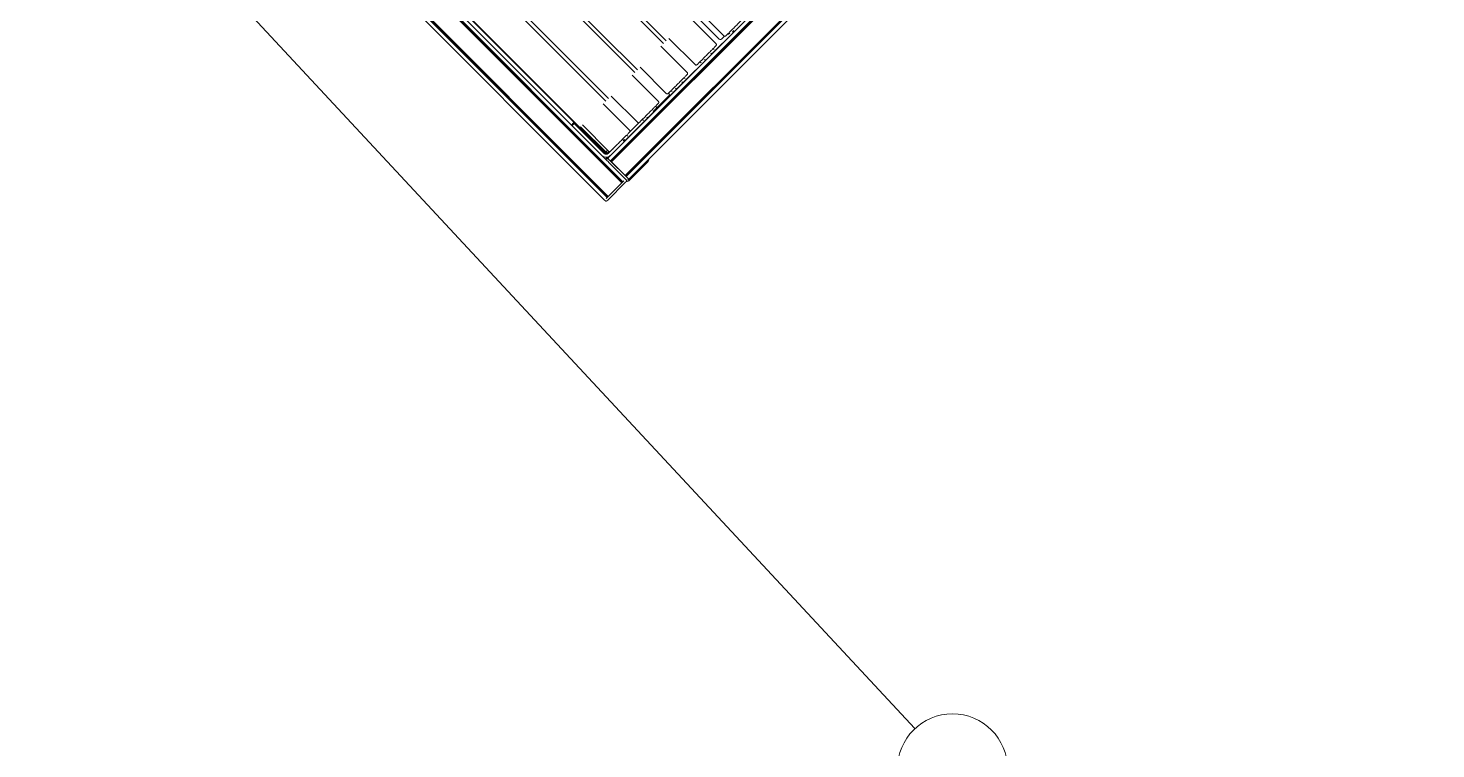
# Model space of a CAD drawing. Header units: metres. Extents: x 51 to 52746, y -259 to 37569.
# Drawn here: x 47359 to 49259, y 30481 to 31452 of the extents above; entities that cross this region are included whole.
import ezdxf

# ---------------------------------------------------------------- set-up
doc = ezdxf.new("R2010")
doc.units = ezdxf.units.M
doc.header["$LTSCALE"] = 500
doc.layers.add('Visible (ISO)', color=7, linetype='Continuous')

msp = doc.modelspace()

# ---------------------------------------------------------------- linework, layer by layer
at = {"color": 8, "linetype": 'Continuous', "lineweight": 0}
msp.add_line((48556.231, 30507.805), (47294.724, 31862.676), dxfattribs=at)
msp.add_circle((48606.918, 30453.367), 74.382, dxfattribs=at)
at = {"layer": 'Visible (ISO)', "color": 4, "lineweight": 5}
for p, q in [((49230.946, 32365.704), (48141.657, 31277.104)), ((49230.946, 32365.704), (48141.657, 31277.104)), ((49234.48, 32362.167), (48145.191, 31273.567)), ((49235.187, 32361.46), (48145.898, 31272.86)), ((49235.894, 32360.753), (48146.605, 31272.152)), ((48163.49, 31298.923), (49230.946, 32365.704)), ((49254.273, 32342.362), (48164.984, 31253.762)), ((49254.98, 32341.655), (48165.691, 31253.055)), ((49255.687, 32340.947), (48166.398, 31252.347)), ((48169.932, 31248.811), (49259.221, 32337.411)), ((48217.012, 31431.583), (47863.571, 31785.249)), ((48220.549, 31435.118), (47867.107, 31788.783)), ((48292.199, 31437.692), (47933.041, 31797.077)), ((48178.109, 31392.705), (47824.667, 31746.37)), ((48181.646, 31396.239), (47828.204, 31749.904)), ((47675.817, 31729.092), (48160.738, 31243.864)), ((47676.524, 31729.799), (48161.446, 31244.571)), ((47677.231, 31730.506), (48162.153, 31245.277)), ((47656.011, 31709.3), (48140.933, 31224.071)), ((47656.719, 31710.006), (48141.64, 31224.778)), ((47657.426, 31710.713), (48142.348, 31225.485)), ((47705.509, 31709.284), (48140.949, 31273.568)), ((48138.457, 31283.135), (47714.244, 31707.616)), ((48139.206, 31353.826), (47785.764, 31707.491)), ((48142.742, 31357.361), (47789.301, 31711.026)), ((47652.475, 31705.765), (48137.396, 31220.537)), ((48103.839, 31318.482), (47750.398, 31672.147)), ((48287.723, 31431.561), (48252.379, 31466.927)), ((48298.333, 31442.164), (48262.989, 31477.531)), ((48313.183, 31448.524), (48281.354, 31416.715)), ((48313.183, 31448.524), (48281.354, 31416.715)), ((48281.354, 31416.715), (48313.183, 31448.524)), ((48281.354, 31416.714), (48313.183, 31448.524)), ((48295.027, 31437.691), (48299.044, 31441.706)), ((48303.868, 31443.699), (48303.283, 31444.284)), ((48303.868, 31443.699), (48305.636, 31445.466)), ((48306.465, 31444.637), (48305.052, 31446.051)), ((48310.587, 31447.586), (48309.417, 31447.586)), ((48310.587, 31447.586), (48311.648, 31448.646)), ((48311.77, 31448.524), (48311.063, 31449.231)), ((48313.184, 31448.524), (48311.77, 31448.524)), ((48248.82, 31392.682), (48213.476, 31428.049)), ((48259.43, 31403.286), (48224.086, 31438.652)), ((48285.245, 31423.43), (48283.832, 31424.845)), ((48274.28, 31409.645), (48242.451, 31377.836)), ((48274.28, 31409.645), (48242.451, 31377.836)), ((48242.451, 31377.836), (48274.28, 31409.645)), ((48242.451, 31377.836), (48274.28, 31409.645)), ((48267.562, 31405.758), (48266.148, 31407.173)), ((48272.867, 31409.645), (48272.16, 31410.353)), ((48274.281, 31409.645), (48272.867, 31409.645)), ((48281.355, 31418.128), (48280.648, 31418.835)), ((48281.354, 31416.714), (48281.355, 31418.128)), ((48209.916, 31353.804), (48174.572, 31389.17)), ((48220.526, 31364.407), (48185.182, 31399.773)), ((48246.342, 31384.551), (48244.929, 31385.966)), ((48235.377, 31370.766), (48203.548, 31338.958)), ((48235.377, 31370.766), (48203.548, 31338.958)), ((48203.548, 31338.958), (48235.377, 31370.766)), ((48203.548, 31338.957), (48235.377, 31370.766)), ((48228.659, 31366.879), (48227.245, 31368.294)), ((48233.963, 31370.767), (48233.257, 31371.474)), ((48235.378, 31370.766), (48233.963, 31370.767)), ((48242.451, 31379.249), (48241.745, 31379.957)), ((48242.451, 31377.835), (48242.451, 31379.249)), ((48171.013, 31314.925), (48135.669, 31350.292)), ((48181.623, 31325.529), (48146.279, 31360.895)), ((48203.426, 31340.493), (48224.292, 31361.346)), ((48207.439, 31345.673), (48206.025, 31347.087)), ((48210.71, 31347.773), (48211.539, 31346.944)), ((48212.551, 31349.612), (48213.379, 31348.783)), ((48224.293, 31364.175), (48223.709, 31364.76)), ((48164.645, 31300.078), (48196.474, 31331.888)), ((48189.756, 31328.001), (48188.342, 31329.415)), ((48195.06, 31331.888), (48194.354, 31332.595)), ((48196.475, 31331.888), (48195.06, 31331.888)), ((48203.548, 31340.371), (48202.841, 31341.078)), ((48203.497, 31340.564), (48204.325, 31339.734)), ((48203.548, 31338.957), (48203.548, 31340.371)), ((48206.183, 31343.249), (48207.012, 31342.42)), ((48092.758, 31321.79), (48095.587, 31324.617)), ((48093.587, 31320.96), (48096.417, 31323.787)), ((48096.417, 31323.787), (48095.587, 31324.617)), ((48105.253, 31314.946), (48096.417, 31323.787)), ((48139.743, 31283.263), (48104.193, 31318.835)), ((48140.739, 31283.681), (48104.9, 31319.542)), ((48136.709, 31283.469), (48105.253, 31314.946)), ((48142.72, 31286.65), (48107.376, 31322.016)), ((48168.536, 31306.794), (48167.122, 31308.209)), ((48184.427, 31325.503), (48171.037, 31312.122)), ((48171.047, 31312.132), (48184.416, 31325.493)), ((48152.622, 31293.718), (48142.366, 31283.468)), ((48152.622, 31293.717), (48142.366, 31283.468)), ((48149.439, 31290.537), (48149.439, 31290.537)), ((48161.464, 31302.554), (48164.291, 31299.724)), ((48164.645, 31301.492), (48163.938, 31302.199)), ((48164.645, 31300.078), (48164.645, 31301.492)), ((48138.705, 31275.813), (48140.827, 31277.934)), ((48141.679, 31287.692), (48139.522, 31285.536)), ((48141.147, 31283.909), (48139.522, 31285.536)), ((48140.583, 31287.869), (48141.219, 31287.232)), ((48141.413, 31278.52), (48140.827, 31277.934)), ((48141.656, 31277.105), (48140.949, 31276.398)), ((48140.949, 31273.568), (48141.656, 31272.861)), ((48143.431, 31286.191), (48141.147, 31283.909)), ((48141.607, 31278.569), (48142.363, 31277.812)), ((48141.656, 31277.105), (48145.096, 31280.542)), ((48145.086, 31280.533), (48141.656, 31277.105)), ((48145.085, 31280.532), (48141.656, 31277.105)), ((48141.656, 31277.105), (48142.363, 31277.812)), ((48141.656, 31277.105), (48141.657, 31277.104)), ((48141.656, 31277.105), (48141.656, 31277.105)), ((48141.656, 31277.105), (48141.656, 31277.105)), ((48141.657, 31277.104), (48141.656, 31277.105)), ((48143.776, 31270.739), (48141.656, 31272.861)), ((48141.657, 31277.104), (48145.166, 31280.61)), ((48143.778, 31274.982), (48141.657, 31277.104)), ((48141.657, 31277.104), (48141.657, 31277.104)), ((48141.657, 31277.104), (48141.657, 31277.104)), ((48141.657, 31277.104), (48143.778, 31274.982)), ((48142.299, 31283.404), (48145.489, 31286.592)), ((48143.78, 31284.882), (48142.35, 31283.454)), ((48142.363, 31277.812), (48145.085, 31280.532)), ((48145.523, 31286.624), (48142.365, 31283.468)), ((48142.365, 31283.469), (48143.78, 31284.882)), ((48163.569, 31250.934), (48143.776, 31270.739)), ((48143.778, 31274.982), (48167.812, 31250.933)), ((48145.191, 31273.567), (48143.778, 31274.982)), ((48143.78, 31284.882), (48143.78, 31284.882)), ((48164.984, 31253.762), (48146.605, 31272.152)), ((48195.272, 31271.553), (48171.223, 31247.519)), ((48167.812, 31250.933), (48166.398, 31252.347)), ((48139.519, 31222.657), (48163.568, 31246.691)), ((48141.639, 31220.535), (48165.688, 31244.569)), ((48142.348, 31225.485), (48160.738, 31243.864)), ((48160.738, 31243.864), (48161.446, 31244.571)), ((48161.446, 31244.571), (48162.153, 31245.277)), ((48162.153, 31245.277), (48163.568, 31246.691)), ((48165.69, 31248.812), (48163.569, 31250.934)), ((48165.69, 31248.812), (48166.397, 31248.105)), ((48169.932, 31248.811), (48167.812, 31250.933)), ((48167.812, 31250.933), (48169.932, 31248.811)), ((48169.932, 31248.811), (48169.225, 31248.104)), ((48138.103, 31219.829), (48137.396, 31220.537)), ((48139.519, 31222.657), (48140.933, 31224.071)), ((48140.933, 31224.071), (48141.64, 31224.778)), ((48141.64, 31224.778), (48142.348, 31225.485))]:
    msp.add_line(p, q, dxfattribs=at)
for centre, radius, start, end in [((48293.613, 31439.106), 2, 224.981888, 314.981888), ((48222.879, 31362.761), 2, 314.981888, 44.981888), ((48143.059, 31290.343), 3.5, 189.498687, 224.981888), ((48139.539, 31286.297), 8, 224.981888, 314.981888), ((48138.709, 31287.127), 4, 224.981888, 307.07868), ((48139.538, 31286.298), 4, 224.981888, 314.981888), ((48139.538, 31286.298), 4, 224.981888, 314.981888), ((48139.538, 31286.297), 4, 224.981888, 314.981888), ((48139.539, 31286.297), 4, 224.981888, 314.981888), ((48142.362, 31274.983), 2, 134.981888, 224.981888), ((48191.031, 31275.797), 6, 314.981888, 0.904071), ((48167.811, 31249.518), 2, 224.981888, 314.981888), ((48166.982, 31251.763), 6, 267.840476, 314.981888)]:
    msp.add_arc(centre, radius, start, end, dxfattribs=at)
for points, knots in [([(48298.333, 31442.164), (48298.486, 31442.011), (48298.666, 31441.882), (48299.05, 31441.692), (48299.258, 31441.627), (48299.678, 31441.568), (48299.896, 31441.572), (48300.314, 31441.648), (48300.52, 31441.721), (48300.798, 31441.873), (48300.887, 31441.931), (48301.012, 31442.028), (48301.053, 31442.062), (48301.107, 31442.111), (48301.122, 31442.125), (48301.138, 31442.141), (48301.141, 31442.143), (48301.145, 31442.147), (48301.146, 31442.149), (48301.15, 31442.152), (48301.151, 31442.154), (48301.155, 31442.157), (48301.156, 31442.158), (48301.158, 31442.16), (48301.158, 31442.16), (48301.16, 31442.162), (48301.161, 31442.163), (48301.164, 31442.166), (48301.167, 31442.169), (48301.185, 31442.187), (48301.21, 31442.212), (48301.361, 31442.363), (48301.588, 31442.589), (48302.382, 31443.383), (48303.063, 31444.064), (48304.749, 31445.749), (48305.772, 31446.771), (48308.032, 31449.029), (48309.297, 31450.294), (48311.91, 31452.905), (48313.29, 31454.284), (48315.99, 31456.982), (48317.344, 31458.335), (48319.857, 31460.847), (48321.047, 31462.036), (48323.118, 31464.106), (48324.024, 31465.012), (48325.443, 31466.429), (48325.973, 31466.959), (48326.409, 31467.395), (48326.5, 31467.486), (48326.582, 31467.568), (48326.6, 31467.586), (48326.617, 31467.603), (48326.621, 31467.607), (48326.624, 31467.61), (48326.625, 31467.611), (48326.627, 31467.613), (48326.627, 31467.613), (48326.631, 31467.617), (48326.632, 31467.618), (48326.637, 31467.623), (48326.638, 31467.624), (48326.64, 31467.627), (48326.642, 31467.628), (48326.646, 31467.633), (48326.65, 31467.637), (48326.661, 31467.648), (48326.668, 31467.656), (48326.687, 31467.676), (48326.699, 31467.689), (48326.746, 31467.742), (48326.78, 31467.784), (48326.907, 31467.954), (48326.989, 31468.095), (48327.135, 31468.439), (48327.188, 31468.652), (48327.222, 31469.077), (48327.205, 31469.294), (48327.104, 31469.706), (48327.019, 31469.907), (48326.827, 31470.214), (48326.732, 31470.333), (48326.626, 31470.44)], [0, 0, 0, 0, 0.06485856, 0.06485856, 0.12854522, 0.12854522, 0.19227395, 0.19227395, 0.25600117, 0.25600117, 0.28755579, 0.28755579, 0.30347705, 0.30347705, 0.30941083, 0.30941083, 0.31071947, 0.31071947, 0.31152602, 0.31152602, 0.3131601, 0.3131601, 0.31638667, 0.31638667, 0.32145683, 0.32145683, 0.33665795, 0.33665795, 0.38225869, 0.38225869, 0.51915175, 0.51915175, 0.93226869, 0.93226869, 1.51098038, 1.51098038, 2.08436037, 2.08436037, 2.65791656, 2.65791656, 3.23146413, 3.23146413, 3.80501143, 3.80501143, 4.37855883, 4.37855883, 4.95210713, 4.95210713, 5.52565893, 5.52565893, 5.75618637, 5.75618637, 5.86002967, 5.86002967, 5.90636286, 5.90636286, 5.92373658, 5.92373658, 5.93676981, 5.93676981, 5.94035613, 5.94035613, 5.94116138, 5.94116138, 5.94196801, 5.94196801, 5.9435986, 5.9435986, 5.94682233, 5.94682233, 5.9521229, 5.9521229, 5.96802631, 5.96802631, 6.01603931, 6.01603931, 6.08021299, 6.08021299, 6.14392415, 6.14392415, 6.207652, 6.207652, 6.25269252, 6.25269252, 6.25269252, 6.25269252]), ([(48259.43, 31403.286), (48259.582, 31403.133), (48259.763, 31403.003), (48260.147, 31402.813), (48260.355, 31402.749), (48260.775, 31402.689), (48260.993, 31402.694), (48261.411, 31402.77), (48261.616, 31402.842), (48261.895, 31402.995), (48261.984, 31403.052), (48262.109, 31403.149), (48262.15, 31403.183), (48262.204, 31403.232), (48262.218, 31403.246), (48262.235, 31403.262), (48262.238, 31403.265), (48262.242, 31403.269), (48262.243, 31403.27), (48262.247, 31403.274), (48262.248, 31403.275), (48262.252, 31403.278), (48262.253, 31403.279), (48262.255, 31403.281), (48262.255, 31403.282), (48262.257, 31403.284), (48262.257, 31403.284), (48262.261, 31403.287), (48262.264, 31403.29), (48262.281, 31403.308), (48262.307, 31403.333), (48262.458, 31403.484), (48262.684, 31403.711), (48263.479, 31404.505), (48264.16, 31405.185), (48265.846, 31406.87), (48266.869, 31407.892), (48269.129, 31410.151), (48270.394, 31411.415), (48273.007, 31414.027), (48274.387, 31415.405), (48277.087, 31418.104), (48278.44, 31419.457), (48280.953, 31421.968), (48282.144, 31423.158), (48284.215, 31425.227), (48285.121, 31426.133), (48286.539, 31427.551), (48287.069, 31428.08), (48287.506, 31428.516), (48287.597, 31428.608), (48287.679, 31428.689), (48287.697, 31428.708), (48287.714, 31428.724), (48287.718, 31428.728), (48287.721, 31428.732), (48287.722, 31428.733), (48287.724, 31428.734), (48287.724, 31428.734), (48287.728, 31428.739), (48287.729, 31428.74), (48287.734, 31428.745), (48287.735, 31428.746), (48287.737, 31428.748), (48287.739, 31428.749), (48287.743, 31428.754), (48287.747, 31428.758), (48287.758, 31428.769), (48287.765, 31428.777), (48287.784, 31428.798), (48287.796, 31428.811), (48287.843, 31428.864), (48287.876, 31428.905), (48288.004, 31429.075), (48288.085, 31429.216), (48288.232, 31429.56), (48288.284, 31429.773), (48288.319, 31430.198), (48288.301, 31430.415), (48288.201, 31430.828), (48288.116, 31431.029), (48287.924, 31431.336), (48287.829, 31431.455), (48287.723, 31431.561)], [0, 0, 0, 0, 0.06485856, 0.06485856, 0.12854522, 0.12854522, 0.19227395, 0.19227395, 0.25600117, 0.25600117, 0.28755579, 0.28755579, 0.30347705, 0.30347705, 0.30941083, 0.30941083, 0.31071947, 0.31071947, 0.31152602, 0.31152602, 0.3131601, 0.3131601, 0.31638667, 0.31638667, 0.32145683, 0.32145683, 0.33665795, 0.33665795, 0.38225869, 0.38225869, 0.51915175, 0.51915175, 0.93226869, 0.93226869, 1.51098038, 1.51098038, 2.08436037, 2.08436037, 2.65791656, 2.65791656, 3.23146413, 3.23146413, 3.80501143, 3.80501143, 4.37855883, 4.37855883, 4.95210713, 4.95210713, 5.52565893, 5.52565893, 5.75618637, 5.75618637, 5.86002967, 5.86002967, 5.90636286, 5.90636286, 5.92373658, 5.92373658, 5.93676981, 5.93676981, 5.94035613, 5.94035613, 5.94116138, 5.94116138, 5.94196801, 5.94196801, 5.9435986, 5.9435986, 5.94682233, 5.94682233, 5.9521229, 5.9521229, 5.96802631, 5.96802631, 6.01603931, 6.01603931, 6.08021299, 6.08021299, 6.14392415, 6.14392415, 6.207652, 6.207652, 6.25269252, 6.25269252, 6.25269252, 6.25269252]), ([(48220.526, 31364.407), (48220.679, 31364.254), (48220.86, 31364.125), (48221.243, 31363.935), (48221.451, 31363.87), (48221.872, 31363.811), (48222.09, 31363.815), (48222.508, 31363.891), (48222.713, 31363.964), (48222.992, 31364.116), (48223.081, 31364.174), (48223.206, 31364.271), (48223.247, 31364.305), (48223.3, 31364.354), (48223.315, 31364.368), (48223.332, 31364.383), (48223.335, 31364.386), (48223.339, 31364.39), (48223.34, 31364.391), (48223.343, 31364.395), (48223.345, 31364.397), (48223.349, 31364.4), (48223.349, 31364.401), (48223.351, 31364.403), (48223.352, 31364.403), (48223.354, 31364.405), (48223.354, 31364.406), (48223.357, 31364.409), (48223.36, 31364.412), (48223.378, 31364.43), (48223.404, 31364.455), (48223.555, 31364.606), (48223.781, 31364.832), (48224.576, 31365.626), (48225.257, 31366.307), (48226.943, 31367.992), (48227.965, 31369.014), (48230.225, 31371.272), (48231.491, 31372.537), (48234.104, 31375.148), (48235.483, 31376.527), (48238.183, 31379.225), (48239.537, 31380.578), (48242.05, 31383.089), (48243.241, 31384.279), (48245.312, 31386.349), (48246.218, 31387.254), (48247.636, 31388.672), (48248.166, 31389.202), (48248.602, 31389.638), (48248.694, 31389.729), (48248.776, 31389.811), (48248.794, 31389.829), (48248.811, 31389.846), (48248.814, 31389.85), (48248.818, 31389.853), (48248.819, 31389.854), (48248.82, 31389.856), (48248.82, 31389.856), (48248.825, 31389.86), (48248.826, 31389.861), (48248.831, 31389.866), (48248.832, 31389.867), (48248.834, 31389.869), (48248.835, 31389.871), (48248.84, 31389.876), (48248.844, 31389.879), (48248.854, 31389.891), (48248.862, 31389.898), (48248.881, 31389.919), (48248.893, 31389.932), (48248.94, 31389.985), (48248.973, 31390.026), (48249.101, 31390.197), (48249.182, 31390.337), (48249.329, 31390.682), (48249.381, 31390.895), (48249.416, 31391.319), (48249.398, 31391.537), (48249.298, 31391.949), (48249.213, 31392.15), (48249.02, 31392.457), (48248.926, 31392.576), (48248.82, 31392.682)], [0, 0, 0, 0, 0.06485856, 0.06485856, 0.12854522, 0.12854522, 0.19227395, 0.19227395, 0.25600117, 0.25600117, 0.28755579, 0.28755579, 0.30347705, 0.30347705, 0.30941083, 0.30941083, 0.31071947, 0.31071947, 0.31152602, 0.31152602, 0.3131601, 0.3131601, 0.31638667, 0.31638667, 0.32145683, 0.32145683, 0.33665795, 0.33665795, 0.38225869, 0.38225869, 0.51915175, 0.51915175, 0.93226869, 0.93226869, 1.51098038, 1.51098038, 2.08436037, 2.08436037, 2.65791656, 2.65791656, 3.23146413, 3.23146413, 3.80501143, 3.80501143, 4.37855883, 4.37855883, 4.95210713, 4.95210713, 5.52565893, 5.52565893, 5.75618637, 5.75618637, 5.86002967, 5.86002967, 5.90636286, 5.90636286, 5.92373658, 5.92373658, 5.93676981, 5.93676981, 5.94035613, 5.94035613, 5.94116138, 5.94116138, 5.94196801, 5.94196801, 5.9435986, 5.9435986, 5.94682233, 5.94682233, 5.9521229, 5.9521229, 5.96802631, 5.96802631, 6.01603931, 6.01603931, 6.08021299, 6.08021299, 6.14392415, 6.14392415, 6.207652, 6.207652, 6.25269252, 6.25269252, 6.25269252, 6.25269252]), ([(48181.623, 31325.529), (48181.776, 31325.376), (48181.956, 31325.246), (48182.34, 31325.056), (48182.548, 31324.992), (48182.969, 31324.932), (48183.187, 31324.937), (48183.605, 31325.013), (48183.81, 31325.085), (48184.089, 31325.237), (48184.177, 31325.295), (48184.303, 31325.392), (48184.343, 31325.426), (48184.397, 31325.475), (48184.412, 31325.489), (48184.428, 31325.505), (48184.431, 31325.508), (48184.435, 31325.512), (48184.437, 31325.513), (48184.44, 31325.516), (48184.442, 31325.518), (48184.445, 31325.521), (48184.446, 31325.522), (48184.448, 31325.524), (48184.449, 31325.525), (48184.451, 31325.527), (48184.451, 31325.527), (48184.454, 31325.53), (48184.457, 31325.533), (48184.475, 31325.551), (48184.5, 31325.576), (48184.652, 31325.727), (48184.878, 31325.954), (48185.673, 31326.748), (48186.354, 31327.428), (48188.04, 31329.113), (48189.062, 31330.135), (48191.322, 31332.393), (48192.588, 31333.658), (48195.201, 31336.269), (48196.58, 31337.648), (48199.28, 31340.346), (48200.634, 31341.699), (48203.147, 31344.211), (48204.337, 31345.401), (48206.408, 31347.47), (48207.315, 31348.376), (48208.733, 31349.794), (48209.263, 31350.323), (48209.699, 31350.759), (48209.791, 31350.85), (48209.872, 31350.932), (48209.891, 31350.951), (48209.908, 31350.967), (48209.911, 31350.971), (48209.915, 31350.975), (48209.916, 31350.975), (48209.917, 31350.977), (48209.917, 31350.977), (48209.922, 31350.982), (48209.923, 31350.983), (48209.927, 31350.987), (48209.928, 31350.988), (48209.931, 31350.991), (48209.932, 31350.992), (48209.937, 31350.997), (48209.941, 31351.001), (48209.951, 31351.012), (48209.959, 31351.02), (48209.978, 31351.041), (48209.99, 31351.054), (48210.037, 31351.107), (48210.07, 31351.148), (48210.198, 31351.318), (48210.279, 31351.459), (48210.426, 31351.803), (48210.478, 31352.016), (48210.512, 31352.441), (48210.495, 31352.658), (48210.394, 31353.071), (48210.31, 31353.271), (48210.117, 31353.579), (48210.023, 31353.698), (48209.916, 31353.804)], [0, 0, 0, 0, 0.06485856, 0.06485856, 0.12854522, 0.12854522, 0.19227395, 0.19227395, 0.25600117, 0.25600117, 0.28755579, 0.28755579, 0.30347705, 0.30347705, 0.30941083, 0.30941083, 0.31071947, 0.31071947, 0.31152602, 0.31152602, 0.3131601, 0.3131601, 0.31638667, 0.31638667, 0.32145683, 0.32145683, 0.33665795, 0.33665795, 0.38225869, 0.38225869, 0.51915175, 0.51915175, 0.93226869, 0.93226869, 1.51098038, 1.51098038, 2.08436037, 2.08436037, 2.65791656, 2.65791656, 3.23146413, 3.23146413, 3.80501143, 3.80501143, 4.37855883, 4.37855883, 4.95210713, 4.95210713, 5.52565893, 5.52565893, 5.75618637, 5.75618637, 5.86002967, 5.86002967, 5.90636286, 5.90636286, 5.92373658, 5.92373658, 5.93676981, 5.93676981, 5.94035613, 5.94035613, 5.94116138, 5.94116138, 5.94196801, 5.94196801, 5.9435986, 5.9435986, 5.94682233, 5.94682233, 5.9521229, 5.9521229, 5.96802631, 5.96802631, 6.01603931, 6.01603931, 6.08021299, 6.08021299, 6.14392415, 6.14392415, 6.207652, 6.207652, 6.25269252, 6.25269252, 6.25269252, 6.25269252]), ([(48142.72, 31286.65), (48142.873, 31286.497), (48143.053, 31286.368), (48143.437, 31286.177), (48143.645, 31286.113), (48144.066, 31286.054), (48144.283, 31286.058), (48144.701, 31286.134), (48144.907, 31286.207), (48145.186, 31286.359), (48145.274, 31286.417), (48145.399, 31286.513), (48145.44, 31286.548), (48145.494, 31286.597), (48145.509, 31286.61), (48145.525, 31286.626), (48145.528, 31286.629), (48145.532, 31286.633), (48145.534, 31286.634), (48145.537, 31286.638), (48145.539, 31286.639), (48145.542, 31286.643), (48145.543, 31286.644), (48145.545, 31286.646), (48145.546, 31286.646), (48145.547, 31286.648), (48145.548, 31286.649), (48145.551, 31286.652), (48145.554, 31286.655), (48145.572, 31286.672), (48145.597, 31286.698), (48145.748, 31286.849), (48145.975, 31287.075), (48146.769, 31287.869), (48147.451, 31288.55), (48149.136, 31290.234), (48150.159, 31291.256), (48152.419, 31293.515), (48153.685, 31294.78), (48156.297, 31297.391), (48157.677, 31298.77), (48160.377, 31301.468), (48161.731, 31302.821), (48164.244, 31305.332), (48165.434, 31306.522), (48167.505, 31308.592), (48168.411, 31309.497), (48169.83, 31310.915), (48170.36, 31311.445), (48170.796, 31311.881), (48170.887, 31311.972), (48170.969, 31312.054), (48170.988, 31312.072), (48171.004, 31312.089), (48171.008, 31312.092), (48171.012, 31312.096), (48171.012, 31312.097), (48171.014, 31312.099), (48171.014, 31312.098), (48171.019, 31312.103), (48171.02, 31312.104), (48171.024, 31312.109), (48171.025, 31312.11), (48171.028, 31312.112), (48171.029, 31312.114), (48171.034, 31312.118), (48171.037, 31312.122), (48171.048, 31312.133), (48171.056, 31312.141), (48171.075, 31312.162), (48171.087, 31312.175), (48171.133, 31312.228), (48171.167, 31312.269), (48171.295, 31312.44), (48171.376, 31312.58), (48171.522, 31312.924), (48171.575, 31313.137), (48171.609, 31313.562), (48171.592, 31313.779), (48171.491, 31314.192), (48171.407, 31314.393), (48171.214, 31314.7), (48171.119, 31314.819), (48171.013, 31314.925)], [0, 0, 0, 0, 0.06485856, 0.06485856, 0.12854522, 0.12854522, 0.19227395, 0.19227395, 0.25600117, 0.25600117, 0.28755579, 0.28755579, 0.30347705, 0.30347705, 0.30941083, 0.30941083, 0.31071947, 0.31071947, 0.31152602, 0.31152602, 0.3131601, 0.3131601, 0.31638667, 0.31638667, 0.32145683, 0.32145683, 0.33665795, 0.33665795, 0.38225869, 0.38225869, 0.51915175, 0.51915175, 0.93226869, 0.93226869, 1.51098038, 1.51098038, 2.08436037, 2.08436037, 2.65791656, 2.65791656, 3.23146413, 3.23146413, 3.80501143, 3.80501143, 4.37855883, 4.37855883, 4.95210713, 4.95210713, 5.52565893, 5.52565893, 5.75618637, 5.75618637, 5.86002967, 5.86002967, 5.90636286, 5.90636286, 5.92373658, 5.92373658, 5.93676981, 5.93676981, 5.94035613, 5.94035613, 5.94116138, 5.94116138, 5.94196801, 5.94196801, 5.9435986, 5.9435986, 5.94682233, 5.94682233, 5.9521229, 5.9521229, 5.96802631, 5.96802631, 6.01603931, 6.01603931, 6.08021299, 6.08021299, 6.14392415, 6.14392415, 6.207652, 6.207652, 6.25269252, 6.25269252, 6.25269252, 6.25269252]), ([(48165.688, 31244.569), (48165.765, 31244.646), (48165.842, 31244.723), (48165.986, 31244.867), (48166.054, 31244.935), (48166.174, 31245.055), (48166.227, 31245.108), (48166.313, 31245.193), (48166.346, 31245.226), (48166.378, 31245.258), (48166.385, 31245.266), (48166.393, 31245.273), (48166.394, 31245.275), (48166.396, 31245.276), (48166.396, 31245.276), (48166.397, 31245.277), (48166.397, 31245.277), (48166.397, 31245.278), (48166.398, 31245.278), (48166.398, 31245.279), (48166.399, 31245.279), (48166.399, 31245.28), (48166.399, 31245.28), (48166.401, 31245.281), (48166.401, 31245.282), (48166.406, 31245.287), (48166.41, 31245.291), (48166.417, 31245.298), (48166.421, 31245.302), (48166.436, 31245.317), (48166.447, 31245.329), (48166.49, 31245.376), (48166.521, 31245.413), (48166.641, 31245.564), (48166.719, 31245.689), (48166.875, 31246.012), (48166.938, 31246.223), (48166.993, 31246.646), (48166.986, 31246.864), (48166.905, 31247.281), (48166.83, 31247.485), (48166.637, 31247.829), (48166.525, 31247.976), (48166.397, 31248.105)], [0, 0, 0, 0, 0.032431438, 0.032431438, 0.064276548, 0.064276548, 0.096143424, 0.096143424, 0.128012308, 0.128012308, 0.143803357, 0.143803357, 0.151844908, 0.151844908, 0.154858463, 0.154858463, 0.155364741, 0.155364741, 0.155766375, 0.155766375, 0.155967385, 0.155967385, 0.156169183, 0.156169183, 0.15657882, 0.15657882, 0.158205037, 0.158205037, 0.159805359, 0.159805359, 0.164606208, 0.164606208, 0.179016607, 0.179016607, 0.222476938, 0.222476938, 0.286809567, 0.286809567, 0.3505152, 0.3505152, 0.414243253, 0.414243253, 0.468713969, 0.468713969, 0.468713969, 0.468713969]), ([(48138.103, 31219.829), (48138.256, 31219.676), (48138.436, 31219.547), (48138.82, 31219.357), (48139.028, 31219.292), (48139.449, 31219.233), (48139.667, 31219.237), (48140.085, 31219.313), (48140.29, 31219.386), (48140.569, 31219.538), (48140.657, 31219.596), (48140.783, 31219.693), (48140.824, 31219.727), (48140.878, 31219.776), (48140.892, 31219.79), (48140.912, 31219.809), (48140.917, 31219.814), (48140.924, 31219.82), (48140.925, 31219.821), (48140.926, 31219.823), (48140.927, 31219.823), (48140.928, 31219.824), (48140.928, 31219.825), (48140.929, 31219.825), (48140.929, 31219.825), (48140.93, 31219.827), (48140.93, 31219.827), (48140.932, 31219.828), (48140.932, 31219.828), (48140.933, 31219.83), (48140.934, 31219.831), (48140.941, 31219.837), (48140.95, 31219.846), (48140.986, 31219.882), (48141.021, 31219.917), (48141.11, 31220.006), (48141.164, 31220.061), (48141.286, 31220.182), (48141.355, 31220.251), (48141.495, 31220.391), (48141.567, 31220.464), (48141.639, 31220.535)], [0, 0, 0, 0, 0.064858559, 0.064858559, 0.128545216, 0.128545216, 0.192273944, 0.192273944, 0.256001175, 0.256001175, 0.287556171, 0.287556171, 0.303502334, 0.303502334, 0.309478132, 0.309478132, 0.311720337, 0.311720337, 0.31220246, 0.31220246, 0.312403255, 0.312403255, 0.312604893, 0.312604893, 0.31280655, 0.31280655, 0.313630782, 0.313630782, 0.316837481, 0.316837481, 0.323095775, 0.323095775, 0.341946485, 0.341946485, 0.37453066, 0.37453066, 0.406394763, 0.406394763, 0.438263833, 0.438263833, 0.468661181, 0.468661181, 0.468661181, 0.468661181])]:
    msp.add_open_spline(points, degree=3, knots=knots, dxfattribs=at)

doc.saveas('drawing.dxf')
